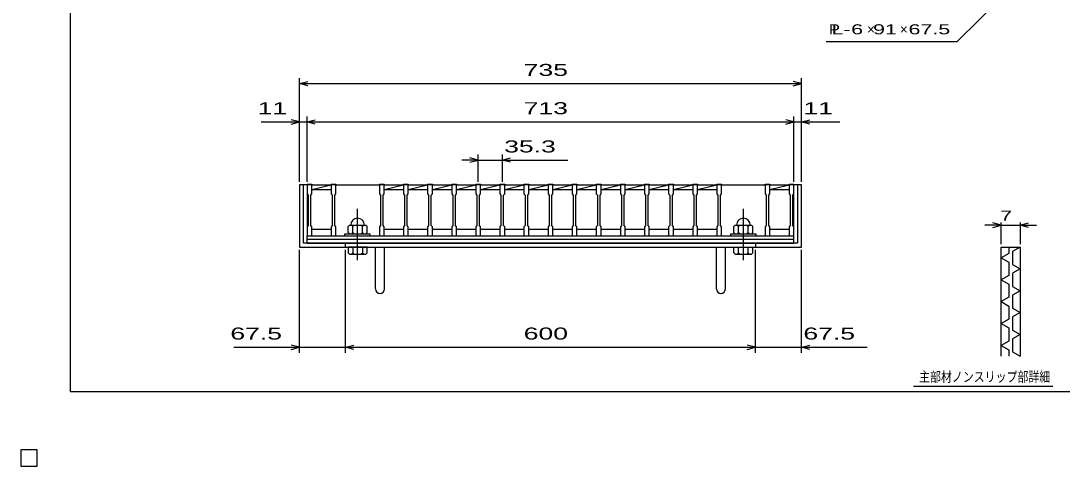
# Model space of a CAD drawing. Units: millimetres, scale not verified. Extents: x -1456 to 1385, y -1026 to 843.
# Drawn here: x -1456 to 69, y -1026 to -374 of the extents above; entities that cross this region are included whole.
import ezdxf
from ezdxf.enums import TextEntityAlignment as Align

# ---------------------------------------------------------------- set-up
doc = ezdxf.new("R2010")
doc.units = ezdxf.units.MM
doc.header["$LTSCALE"] = 8
doc.linetypes.add('CHAIN', pattern=[18.5, 12, -1.5, 3.5, -1.5])
for name, color, linetype, lineweight in [('0_2', 150, 'Continuous', 25), ('16', 3, 'Continuous', 25), ('19', 6, 'Continuous', 25), ('22', 4, 'Continuous', 25), ('32', 4, 'Continuous', 25)]:
    doc.layers.add(name, color=color, linetype=linetype, lineweight=lineweight)
doc.styles.add('ベクトル', font='')
doc.styles.get('ベクトル').set_extended_font_data('ベクトル')

msp = doc.modelspace()

# ---------------------------------------------------------------- linework, layer by layer
at = {"layer": '0_2'}
for p, q in [((-1383.2, -917.2), (-1383.2, 842.8)), ((1384.8, -917.2), (-1383.2, -917.2))]:
    msp.add_line(p, q, dxfattribs=at)
at = {"layer": '16'}
for p, q in [((-1037, -614), (-1037, -613.3)), ((-1037, -613.3), (-1030, -613.3)), ((-1037, -614), (-1037, -627.5)), ((-1030, -614), (-1037, -614)), ((-1037, -614), (-1037, -679)), ((-1030, -613.3), (-1030, -614)), ((-1030, -627.5), (-1030, -614)), ((-1030, -614), (-1001.7, -614)), ((-1030, -621), (-1001.7, -614)), ((-1030, -621), (-1001.7, -621)), ((-1001.7, -614), (-1001.7, -613.3)), ((-1001.7, -613.3), (-994.7, -613.3)), ((-1001.7, -614), (-1001.7, -627.5)), ((-994.7, -614), (-1001.7, -614)), ((-994.7, -613.3), (-994.7, -614)), ((-994.7, -627.5), (-994.7, -614)), ((-994.7, -614), (-931.1, -614)), ((-931.1, -614), (-931.1, -613.3)), ((-931.1, -613.3), (-924.1, -613.3)), ((-931.1, -614), (-931.1, -627.5)), ((-924.1, -614), (-931.1, -614)), ((-924.1, -613.3), (-924.1, -614)), ((-924.1, -627.5), (-924.1, -614)), ((-924.1, -614), (-895.8, -614)), ((-924.1, -621), (-895.8, -614)), ((-924.1, -621), (-895.8, -621)), ((-895.8, -614), (-895.8, -613.3)), ((-895.8, -613.3), (-888.8, -613.3)), ((-895.8, -614), (-895.8, -627.5)), ((-888.8, -614), (-895.8, -614)), ((-888.8, -613.3), (-888.8, -614)), ((-888.8, -627.5), (-888.8, -614)), ((-888.8, -614), (-860.5, -614)), ((-888.8, -621), (-860.5, -614)), ((-888.8, -621), (-860.5, -621)), ((-860.5, -614), (-860.5, -613.3)), ((-860.5, -613.3), (-853.5, -613.3)), ((-860.5, -614), (-860.5, -627.5)), ((-853.5, -614), (-860.5, -614)), ((-853.5, -613.3), (-853.5, -614)), ((-853.5, -627.5), (-853.5, -614)), ((-853.5, -614), (-825.2, -614)), ((-853.5, -621), (-825.2, -614)), ((-853.5, -621), (-825.2, -621)), ((-825.2, -614), (-825.2, -613.3)), ((-825.2, -613.3), (-818.2, -613.3)), ((-825.2, -614), (-825.2, -627.5)), ((-818.2, -614), (-825.2, -614)), ((-818.2, -613.3), (-818.2, -614)), ((-818.2, -627.5), (-818.2, -614)), ((-818.2, -614), (-789.9, -614)), ((-818.2, -621), (-789.9, -614)), ((-818.2, -621), (-789.9, -621)), ((-789.9, -614), (-789.9, -613.3)), ((-789.9, -613.3), (-782.9, -613.3)), ((-789.9, -614), (-789.9, -627.5)), ((-782.9, -614), (-789.9, -614)), ((-782.9, -613.3), (-782.9, -614)), ((-782.9, -627.5), (-782.9, -614)), ((-782.9, -614), (-754.6, -614)), ((-782.9, -621), (-754.6, -614)), ((-782.9, -621), (-754.6, -621)), ((-754.6, -614), (-754.6, -613.3)), ((-754.6, -613.3), (-747.6, -613.3)), ((-754.6, -614), (-754.6, -627.5)), ((-747.6, -614), (-754.6, -614)), ((-747.6, -613.3), (-747.6, -614)), ((-747.6, -627.5), (-747.6, -614)), ((-747.6, -614), (-719.3, -614)), ((-747.6, -621), (-719.3, -614)), ((-747.6, -621), (-719.3, -621)), ((-719.3, -614), (-719.3, -613.3)), ((-719.3, -613.3), (-712.3, -613.3)), ((-719.3, -614), (-719.3, -627.5)), ((-712.3, -614), (-719.3, -614)), ((-712.3, -613.3), (-712.3, -614)), ((-712.3, -627.5), (-712.3, -614)), ((-712.3, -614), (-684, -614)), ((-712.3, -621), (-684, -614)), ((-712.3, -621), (-684, -621)), ((-684, -614), (-684, -613.3)), ((-684, -613.3), (-677, -613.3)), ((-684, -614), (-684, -627.5)), ((-677, -614), (-684, -614)), ((-677, -613.3), (-677, -614)), ((-677, -627.5), (-677, -614)), ((-677, -614), (-648.7, -614)), ((-677, -621), (-648.7, -614)), ((-677, -621), (-648.7, -621)), ((-648.7, -614), (-648.7, -613.3)), ((-648.7, -613.3), (-641.7, -613.3)), ((-648.7, -614), (-648.7, -627.5)), ((-641.7, -614), (-648.7, -614)), ((-641.7, -613.3), (-641.7, -614)), ((-641.7, -627.5), (-641.7, -614)), ((-641.7, -614), (-613.4, -614)), ((-641.7, -621), (-613.4, -614)), ((-641.7, -621), (-613.4, -621)), ((-613.4, -614), (-613.4, -613.3)), ((-613.4, -613.3), (-606.4, -613.3)), ((-613.4, -614), (-613.4, -627.5)), ((-606.4, -614), (-613.4, -614)), ((-606.4, -613.3), (-606.4, -614)), ((-606.4, -627.5), (-606.4, -614)), ((-606.4, -614), (-578.1, -614)), ((-606.4, -621), (-578.1, -614)), ((-606.4, -621), (-578.1, -621)), ((-578.1, -614), (-578.1, -613.3)), ((-578.1, -613.3), (-571.1, -613.3)), ((-578.1, -614), (-578.1, -627.5)), ((-571.1, -614), (-578.1, -614)), ((-571.1, -613.3), (-571.1, -614)), ((-571.1, -627.5), (-571.1, -614)), ((-571.1, -614), (-542.8, -614)), ((-571.1, -621), (-542.8, -614)), ((-571.1, -621), (-542.8, -621)), ((-542.8, -614), (-542.8, -613.3)), ((-542.8, -613.3), (-535.8, -613.3)), ((-542.8, -614), (-542.8, -627.5)), ((-535.8, -614), (-542.8, -614)), ((-535.8, -613.3), (-535.8, -614)), ((-535.8, -627.5), (-535.8, -614)), ((-535.8, -614), (-507.5, -614)), ((-535.8, -621), (-507.5, -614)), ((-535.8, -621), (-507.5, -621)), ((-507.5, -614), (-507.5, -613.3)), ((-507.5, -613.3), (-500.5, -613.3)), ((-507.5, -614), (-507.5, -627.5)), ((-500.5, -614), (-507.5, -614)), ((-500.5, -613.3), (-500.5, -614)), ((-500.5, -627.5), (-500.5, -614)), ((-500.5, -614), (-472.2, -614)), ((-500.5, -621), (-472.2, -614)), ((-500.5, -621), (-472.2, -621)), ((-472.2, -614), (-472.2, -613.3)), ((-472.2, -613.3), (-465.2, -613.3)), ((-472.2, -614), (-472.2, -627.5)), ((-465.2, -614), (-472.2, -614)), ((-465.2, -613.3), (-465.2, -614)), ((-465.2, -627.5), (-465.2, -614)), ((-465.2, -614), (-436.9, -614)), ((-465.2, -621), (-436.9, -614)), ((-465.2, -621), (-436.9, -621)), ((-436.9, -614), (-436.9, -613.3)), ((-436.9, -613.3), (-429.9, -613.3)), ((-436.9, -614), (-436.9, -627.5)), ((-429.9, -614), (-436.9, -614)), ((-429.9, -613.3), (-429.9, -614)), ((-429.9, -627.5), (-429.9, -614)), ((-429.9, -614), (-366.3, -614)), ((-366.3, -614), (-366.3, -613.3)), ((-366.3, -613.3), (-359.3, -613.3)), ((-366.3, -614), (-366.3, -627.5)), ((-359.3, -614), (-366.3, -614)), ((-359.3, -613.3), (-359.3, -614)), ((-359.3, -627.5), (-359.3, -614)), ((-359.3, -614), (-331, -614)), ((-359.3, -621), (-331, -614)), ((-359.3, -621), (-331, -621)), ((-331, -614), (-331, -613.3)), ((-331, -613.3), (-324, -613.3)), ((-331, -614), (-331, -627.5)), ((-324, -614), (-331, -614)), ((-324, -613.3), (-324, -614)), ((-324, -627.5), (-324, -614)), ((-324, -679), (-324, -614)), ((-1037, -627.5), (-1035.5, -629.5)), ((-1035.5, -629.5), (-1035.5, -673.5)), ((-1031.5, -629.5), (-1030, -627.5)), ((-1031.5, -673.5), (-1031.5, -629.5)), ((-1001.7, -627.5), (-1000.2, -629.5)), ((-1000.2, -629.5), (-1000.2, -673.5)), ((-996.2, -629.5), (-994.7, -627.5)), ((-996.2, -673.5), (-996.2, -629.5)), ((-931.1, -627.5), (-929.6, -629.5)), ((-929.6, -629.5), (-929.6, -673.5)), ((-925.6, -629.5), (-924.1, -627.5)), ((-925.6, -673.5), (-925.6, -629.5)), ((-895.8, -627.5), (-894.3, -629.5)), ((-894.3, -629.5), (-894.3, -673.5)), ((-890.3, -629.5), (-888.8, -627.5)), ((-890.3, -673.5), (-890.3, -629.5)), ((-860.5, -627.5), (-859, -629.5)), ((-859, -629.5), (-859, -673.5)), ((-855, -629.5), (-853.5, -627.5)), ((-855, -673.5), (-855, -629.5)), ((-825.2, -627.5), (-823.7, -629.5)), ((-823.7, -629.5), (-823.7, -673.5)), ((-819.7, -629.5), (-818.2, -627.5)), ((-819.7, -673.5), (-819.7, -629.5)), ((-789.9, -627.5), (-788.4, -629.5)), ((-788.4, -629.5), (-788.4, -673.5)), ((-784.4, -629.5), (-782.9, -627.5)), ((-784.4, -673.5), (-784.4, -629.5)), ((-754.6, -627.5), (-753.1, -629.5)), ((-753.1, -629.5), (-753.1, -673.5)), ((-749.1, -629.5), (-747.6, -627.5)), ((-749.1, -673.5), (-749.1, -629.5)), ((-719.3, -627.5), (-717.8, -629.5)), ((-717.8, -629.5), (-717.8, -673.5)), ((-713.8, -629.5), (-712.3, -627.5)), ((-713.8, -673.5), (-713.8, -629.5)), ((-684, -627.5), (-682.5, -629.5)), ((-682.5, -629.5), (-682.5, -673.5)), ((-678.5, -629.5), (-677, -627.5)), ((-678.5, -673.5), (-678.5, -629.5)), ((-648.7, -627.5), (-647.2, -629.5)), ((-647.2, -629.5), (-647.2, -673.5)), ((-643.2, -629.5), (-641.7, -627.5)), ((-643.2, -673.5), (-643.2, -629.5)), ((-613.4, -627.5), (-611.9, -629.5)), ((-611.9, -629.5), (-611.9, -673.5)), ((-607.9, -629.5), (-606.4, -627.5)), ((-607.9, -673.5), (-607.9, -629.5)), ((-578.1, -627.5), (-576.6, -629.5)), ((-576.6, -629.5), (-576.6, -673.5)), ((-572.6, -629.5), (-571.1, -627.5)), ((-572.6, -673.5), (-572.6, -629.5)), ((-542.8, -627.5), (-541.3, -629.5)), ((-541.3, -629.5), (-541.3, -673.5)), ((-537.3, -629.5), (-535.8, -627.5)), ((-537.3, -673.5), (-537.3, -629.5)), ((-507.5, -627.5), (-506, -629.5)), ((-506, -629.5), (-506, -673.5)), ((-502, -629.5), (-500.5, -627.5)), ((-502, -673.5), (-502, -629.5)), ((-472.2, -627.5), (-470.7, -629.5)), ((-470.7, -629.5), (-470.7, -673.5)), ((-466.7, -629.5), (-465.2, -627.5)), ((-466.7, -673.5), (-466.7, -629.5)), ((-436.9, -627.5), (-435.4, -629.5)), ((-435.4, -629.5), (-435.4, -673.5)), ((-431.4, -629.5), (-429.9, -627.5)), ((-431.4, -673.5), (-431.4, -629.5)), ((-366.3, -627.5), (-364.8, -629.5)), ((-364.8, -629.5), (-364.8, -673.5)), ((-360.8, -629.5), (-359.3, -627.5)), ((-360.8, -673.5), (-360.8, -629.5)), ((-331, -627.5), (-329.5, -629.5)), ((-329.5, -629.5), (-329.5, -673.5)), ((-325.5, -629.5), (-324, -627.5)), ((-325.5, -673.5), (-325.5, -629.5)), ((-1035.5, -673.5), (-1037, -675.5)), ((-1037, -675.5), (-1037, -689)), ((-1030, -675.5), (-1031.5, -673.5)), ((-1030, -689), (-1030, -675.5)), ((-1030, -679), (-1001.7, -679)), ((-1000.2, -673.5), (-1001.7, -675.5)), ((-1001.7, -675.5), (-1001.7, -689)), ((-994.7, -675.5), (-996.2, -673.5)), ((-994.7, -689), (-994.7, -675.5)), ((-981.4, -689), (-981.4, -686)), ((-981.4, -686), (-944.4, -686)), ((-974.9, -673), (-976.9, -675)), ((-976.9, -684), (-976.9, -675)), ((-976.9, -684), (-974.9, -686)), ((-974.9, -673), (-950.9, -673)), ((-971.9, -673), (-969.9, -675)), ((-971.9, -686), (-969.9, -684)), ((-969.9, -675), (-967.9, -673)), ((-969.9, -684), (-969.9, -675)), ((-967.9, -686), (-969.9, -684)), ((-957.9, -673), (-955.9, -675)), ((-957.9, -686), (-955.9, -684)), ((-955.9, -675), (-953.9, -673)), ((-955.9, -684), (-955.9, -675)), ((-953.9, -686), (-955.9, -684)), ((-950.9, -673), (-948.9, -675)), ((-950.9, -686), (-948.9, -684)), ((-948.9, -684), (-948.9, -675)), ((-944.4, -689), (-944.4, -686)), ((-929.6, -673.5), (-931.1, -675.5)), ((-931.1, -675.5), (-931.1, -689)), ((-924.1, -675.5), (-925.6, -673.5)), ((-924.1, -689), (-924.1, -675.5)), ((-924.1, -679), (-895.8, -679)), ((-894.3, -673.5), (-895.8, -675.5)), ((-895.8, -675.5), (-895.8, -689)), ((-888.8, -675.5), (-890.3, -673.5)), ((-888.8, -689), (-888.8, -675.5)), ((-888.8, -679), (-860.5, -679)), ((-859, -673.5), (-860.5, -675.5)), ((-860.5, -675.5), (-860.5, -689)), ((-853.5, -675.5), (-855, -673.5)), ((-853.5, -689), (-853.5, -675.5)), ((-853.5, -679), (-825.2, -679)), ((-823.7, -673.5), (-825.2, -675.5)), ((-825.2, -675.5), (-825.2, -689)), ((-818.2, -675.5), (-819.7, -673.5)), ((-818.2, -689), (-818.2, -675.5)), ((-818.2, -679), (-789.9, -679)), ((-788.4, -673.5), (-789.9, -675.5)), ((-789.9, -675.5), (-789.9, -689)), ((-782.9, -675.5), (-784.4, -673.5)), ((-782.9, -689), (-782.9, -675.5)), ((-782.9, -679), (-754.6, -679)), ((-753.1, -673.5), (-754.6, -675.5)), ((-754.6, -675.5), (-754.6, -689)), ((-747.6, -675.5), (-749.1, -673.5)), ((-747.6, -689), (-747.6, -675.5)), ((-747.6, -679), (-719.3, -679)), ((-717.8, -673.5), (-719.3, -675.5)), ((-719.3, -675.5), (-719.3, -689)), ((-712.3, -675.5), (-713.8, -673.5)), ((-712.3, -689), (-712.3, -675.5)), ((-712.3, -679), (-684, -679)), ((-682.5, -673.5), (-684, -675.5)), ((-684, -675.5), (-684, -689)), ((-677, -675.5), (-678.5, -673.5)), ((-677, -689), (-677, -675.5)), ((-677, -679), (-648.7, -679)), ((-647.2, -673.5), (-648.7, -675.5)), ((-648.7, -675.5), (-648.7, -689)), ((-641.7, -675.5), (-643.2, -673.5)), ((-641.7, -689), (-641.7, -675.5)), ((-641.7, -679), (-613.4, -679)), ((-611.9, -673.5), (-613.4, -675.5)), ((-613.4, -675.5), (-613.4, -689)), ((-606.4, -675.5), (-607.9, -673.5)), ((-606.4, -689), (-606.4, -675.5)), ((-606.4, -679), (-578.1, -679)), ((-576.6, -673.5), (-578.1, -675.5)), ((-578.1, -675.5), (-578.1, -689)), ((-571.1, -675.5), (-572.6, -673.5)), ((-571.1, -689), (-571.1, -675.5)), ((-571.1, -679), (-542.8, -679)), ((-541.3, -673.5), (-542.8, -675.5)), ((-542.8, -675.5), (-542.8, -689)), ((-535.8, -675.5), (-537.3, -673.5)), ((-535.8, -689), (-535.8, -675.5)), ((-535.8, -679), (-507.5, -679)), ((-506, -673.5), (-507.5, -675.5)), ((-507.5, -675.5), (-507.5, -689)), ((-500.5, -675.5), (-502, -673.5)), ((-500.5, -689), (-500.5, -675.5)), ((-500.5, -679), (-472.2, -679)), ((-470.7, -673.5), (-472.2, -675.5)), ((-472.2, -675.5), (-472.2, -689)), ((-465.2, -675.5), (-466.7, -673.5)), ((-465.2, -689), (-465.2, -675.5)), ((-465.2, -679), (-436.9, -679)), ((-435.4, -673.5), (-436.9, -675.5)), ((-436.9, -675.5), (-436.9, -689)), ((-429.9, -675.5), (-431.4, -673.5)), ((-429.9, -689), (-429.9, -675.5)), ((-416.6, -689), (-416.6, -686)), ((-416.6, -686), (-379.6, -686)), ((-410.1, -673), (-412.1, -675)), ((-412.1, -684), (-412.1, -675)), ((-412.1, -684), (-410.1, -686)), ((-410.1, -673), (-386.1, -673)), ((-407.1, -673), (-405.1, -675)), ((-407.1, -686), (-405.1, -684)), ((-405.1, -675), (-403.1, -673)), ((-405.1, -684), (-405.1, -675)), ((-403.1, -686), (-405.1, -684)), ((-393.1, -673), (-391.1, -675)), ((-393.1, -686), (-391.1, -684)), ((-391.1, -675), (-389.1, -673)), ((-391.1, -684), (-391.1, -675)), ((-389.1, -686), (-391.1, -684)), ((-386.1, -673), (-384.1, -675)), ((-386.1, -686), (-384.1, -684)), ((-384.1, -684), (-384.1, -675)), ((-379.6, -689), (-379.6, -686)), ((-364.8, -673.5), (-366.3, -675.5)), ((-366.3, -675.5), (-366.3, -689)), ((-359.3, -675.5), (-360.8, -673.5)), ((-359.3, -689), (-359.3, -675.5)), ((-359.3, -679), (-331, -679)), ((-329.5, -673.5), (-331, -675.5)), ((-331, -675.5), (-331, -689)), ((-324, -675.5), (-325.5, -673.5)), ((-324, -689), (-324, -675.5)), ((-1037, -689), (-1030, -689)), ((-1037, -689), (-324, -689)), ((-1037, -693.5), (-1037, -689)), ((-1037, -693.5), (-324, -693.5)), ((-1037, -699.5), (-1037, -693.5)), ((-1037, -699.5), (-324, -699.5)), ((-1001.7, -689), (-994.7, -689)), ((-994.7, -689), (-931.1, -689)), ((-981.4, -689), (-944.4, -689)), ((-931.1, -689), (-924.1, -689)), ((-895.8, -689), (-888.8, -689)), ((-860.5, -689), (-853.5, -689)), ((-825.2, -689), (-818.2, -689)), ((-789.9, -689), (-782.9, -689)), ((-754.6, -689), (-747.6, -689)), ((-719.3, -689), (-712.3, -689)), ((-684, -689), (-677, -689)), ((-648.7, -689), (-641.7, -689)), ((-613.4, -689), (-606.4, -689)), ((-578.1, -689), (-571.1, -689)), ((-542.8, -689), (-535.8, -689)), ((-507.5, -689), (-500.5, -689)), ((-472.2, -689), (-465.2, -689)), ((-436.9, -689), (-429.9, -689)), ((-429.9, -689), (-366.3, -689)), ((-416.6, -689), (-379.6, -689)), ((-366.3, -689), (-359.3, -689)), ((-331, -689), (-324, -689)), ((-324, -693.5), (-324, -689)), ((-324, -699.5), (-324, -693.5)), ((-1432, -1002), (-1456, -1002)), ((-1456, -1002), (-1456, -1026)), ((-1432, -1002), (-1456, -1002)), ((-1456, -1002), (-1456, -1026)), ((-1432, -1002), (-1456, -1002)), ((-1456, -1002), (-1456, -1026)), ((-1432, -1002), (-1456, -1002)), ((-1456, -1002), (-1456, -1026)), ((-1432, -1002), (-1456, -1002)), ((-1456, -1002), (-1456, -1026)), ((-1432, -1026), (-1432, -1002)), ((-1432, -1026), (-1432, -1002)), ((-1432, -1026), (-1432, -1002)), ((-1432, -1026), (-1432, -1002)), ((-1432, -1026), (-1432, -1002)), ((-1456, -1026), (-1432, -1026)), ((-1456, -1026), (-1432, -1026)), ((-1456, -1026), (-1432, -1026)), ((-1456, -1026), (-1432, -1026)), ((-1456, -1026), (-1432, -1026))]:
    msp.add_line(p, q, dxfattribs=at)
at = {"layer": '16', "linetype": 'CHAIN'}
for p, q in [((-962.9, -724.4), (-962.9, -649.4)), ((-398.1, -724.4), (-398.1, -649.4))]:
    msp.add_line(p, q, dxfattribs=at)
at = {"layer": '16'}
for centre in [(-962.9, -673), (-398.1, -673)]:
    msp.add_arc(centre, 10, 0, 180, dxfattribs=at)
at = {"layer": '19'}
for p, q in [((-1037, -614), (-1048, -614)), ((-1048, -614), (-1048, -705.5)), ((-1042, -699.5), (-1042, -614)), ((-313, -614), (-324, -614)), ((-319, -614), (-319, -699.5)), ((-313, -705.5), (-313, -614)), ((-319, -699.5), (-1042, -699.5)), ((-980.5, -705.5), (-980.5, -699.5)), ((-380.5, -699.5), (-380.5, -705.5)), ((-1048, -705.5), (-313, -705.5)), ((-976.9, -705.5), (-976.9, -713.5)), ((-948.9, -705.5), (-976.9, -705.5)), ((-976.9, -713.5), (-974.9, -715.5)), ((-974.9, -715.5), (-950.9, -715.5)), ((-969.9, -713.5), (-971.9, -715.5)), ((-969.9, -705.5), (-969.9, -713.5)), ((-967.9, -715.5), (-969.9, -713.5)), ((-955.9, -713.5), (-957.9, -715.5)), ((-955.9, -705.5), (-955.9, -713.5)), ((-953.9, -715.5), (-955.9, -713.5)), ((-950.9, -715.5), (-948.9, -713.5)), ((-948.9, -713.5), (-948.9, -705.5)), ((-936.5, -766.61), (-936.5, -705.5)), ((-923.5, -766.61), (-923.5, -705.5)), ((-437.5, -766.61), (-437.5, -705.5)), ((-424.5, -766.61), (-424.5, -705.5)), ((-412.1, -713.5), (-412.1, -705.5)), ((-412.1, -705.5), (-384.1, -705.5)), ((-410.1, -715.5), (-412.1, -713.5)), ((-410.1, -715.5), (-386.1, -715.5)), ((-407.1, -715.5), (-405.1, -713.5)), ((-405.1, -713.5), (-405.1, -705.5)), ((-403.1, -715.5), (-405.1, -713.5)), ((-393.1, -715.5), (-391.1, -713.5)), ((-391.1, -713.5), (-391.1, -705.5)), ((-389.1, -715.5), (-391.1, -713.5)), ((-384.1, -713.5), (-386.1, -715.5)), ((-384.1, -713.5), (-384.1, -705.5))]:
    msp.add_line(p, q, dxfattribs=at)
for centre in [(-930, -766.61), (-431, -766.61)]:
    msp.add_arc(centre, 6.5, 180, 0, dxfattribs=at)
at = {"layer": '22'}
for p, q in [((-85, -404.5), (67, -252.5)), ((-277, -404.5), (-85, -404.5)), ((-1048, -610), (-1048, -458)), ((-1048, -466), (-1036, -462.8)), ((-1036, -469.2), (-1048, -466)), ((-1048, -466), (-313, -466)), ((-313, -466), (-325, -462.8)), ((-325, -469.2), (-313, -466)), ((-313, -610), (-313, -458)), ((-1048, -610), (-1048, -514)), ((-1037, -610), (-1037, -514)), ((-324, -610), (-324, -514)), ((-313, -610), (-313, -514)), ((-1104, -522), (-1048, -522)), ((-1048, -522), (-1060, -518.8)), ((-1060, -525.2), (-1048, -522)), ((-1048, -522), (-1037, -522)), ((-1037, -522), (-1025, -518.8)), ((-1025, -525.2), (-1037, -522)), ((-1037, -522), (-324, -522)), ((-324, -522), (-336, -518.8)), ((-336, -525.2), (-324, -522)), ((-324, -522), (-313, -522)), ((-313, -522), (-301, -518.8)), ((-301, -525.2), (-313, -522)), ((-313, -522), (-257, -522)), ((-786.4, -578), (-810.4, -578)), ((-786.4, -578), (-798.4, -574.8)), ((-798.4, -581.2), (-786.4, -578)), ((-786.4, -610), (-786.4, -570)), ((-786.4, -578), (-751.1, -578)), ((-751.1, -570), (-751.1, -610)), ((-751.1, -578), (-739.1, -574.8)), ((-739.1, -581.2), (-751.1, -578)), ((-751.1, -578), (-655.1, -578)), ((-1048, -859.9), (-1048, -709.5)), ((-980.5, -859.9), (-980.5, -709.5)), ((-380.5, -859.9), (-380.5, -709.5)), ((-313, -859.9), (-313, -709.5)), ((-1144, -851.9), (-1048, -851.9)), ((-1048, -851.9), (-1060, -848.7)), ((-1060, -855.1), (-1048, -851.9)), ((-1048, -851.9), (-980.5, -851.9)), ((-980.5, -851.9), (-968.5, -848.7)), ((-968.5, -855.1), (-980.5, -851.9)), ((-980.5, -851.9), (-380.5, -851.9)), ((-380.5, -851.9), (-392.5, -848.7)), ((-392.5, -855.1), (-380.5, -851.9)), ((-380.5, -851.9), (-313, -851.9)), ((-313, -851.9), (-301, -848.7)), ((-301, -855.1), (-313, -851.9)), ((-313, -851.9), (-217, -851.9))]:
    msp.add_line(p, q, dxfattribs=at)
at = {"layer": '22', "color": 2}
for p, q in [((-1432, -1002), (-1456, -1002)), ((-1456, -1002), (-1456, -1026)), ((-1432, -1002), (-1456, -1002)), ((-1456, -1002), (-1456, -1026)), ((-1432, -1002), (-1456, -1002)), ((-1456, -1002), (-1456, -1026)), ((-1432, -1026), (-1432, -1002)), ((-1432, -1026), (-1432, -1002)), ((-1432, -1026), (-1432, -1002)), ((-1456, -1026), (-1432, -1026)), ((-1456, -1026), (-1432, -1026)), ((-1456, -1026), (-1432, -1026))]:
    msp.add_line(p, q, dxfattribs=at)
at = {"layer": '32'}
for p, q in [((-20.8, -673.2), (-32.8, -670)), ((-20.8, -701.2), (-20.8, -669.2)), ((7.2, -669.2), (7.2, -701.2)), ((7.2, -673.2), (19.2, -670)), ((-20.8, -673.2), (-44.8, -673.2)), ((-32.8, -676.4), (-20.8, -673.2)), ((-20.8, -673.2), (7.2, -673.2)), ((19.2, -676.4), (7.2, -673.2)), ((7.2, -673.2), (31.2, -673.2)), ((-20.8, -705.2), (7.2, -705.2)), ((-20.8, -865.2), (-20.8, -705.2)), ((-9.6, -714.8), (-20.8, -721.2)), ((-9.6, -705.2), (-9.6, -714.8)), ((7.2, -705.2), (-4, -711.6)), ((-4, -711.6), (-4, -730.8)), ((7.2, -705.2), (7.2, -865.2)), ((-20.8, -721.2), (-9.6, -727.6)), ((-9.6, -727.6), (-9.6, -746.8)), ((-4, -730.8), (7.2, -737.2)), ((-9.6, -746.8), (-20.8, -753.2)), ((7.2, -737.2), (-4, -743.6)), ((-4, -743.6), (-4, -762.8)), ((-20.8, -753.2), (-9.6, -759.6)), ((-9.6, -759.6), (-9.6, -778.8)), ((-4, -762.8), (7.2, -769.2)), ((7.2, -769.2), (-4, -775.6)), ((-4, -775.6), (-4, -794.8)), ((-9.6, -778.8), (-20.8, -785.2)), ((-20.8, -785.2), (-9.6, -791.6)), ((-9.6, -791.6), (-9.6, -810.8)), ((-4, -794.8), (7.2, -801.2)), ((7.2, -801.2), (-4, -807.6)), ((-4, -807.6), (-4, -826.8)), ((-9.6, -810.8), (-20.8, -817.2)), ((-20.8, -817.2), (-9.6, -823.6)), ((-9.6, -823.6), (-9.6, -842.8)), ((-4, -826.8), (7.2, -833.2)), ((7.2, -833.2), (-4, -839.6)), ((-9.6, -842.8), (-20.8, -849.2)), ((-20.8, -849.2), (-9.6, -855.6)), ((-4, -839.6), (-4, -858.8)), ((-9.6, -855.6), (-9.6, -865.2)), ((-4, -858.8), (7.2, -865.2)), ((55.2, -909.2), (-148.8, -909.2))]:
    msp.add_line(p, q, dxfattribs=at)

# ---------------------------------------------------------------- texts
at = {"layer": '22', "color": 2, "style": 'ベクトル'}
for s, height, width, p in [('P', 14.66, 1.25, (-273, -386.5)), ('L-', 14.66, 1.6, (-269, -386.5)), (' 6 ', 14.66, 1.6, (-249, -386.5)), (' 91 ', 14.66, 1.6, (-217, -386.5)), (' 67.5 ', 14.66, 1.6, (-165, -386.5)), (' 735 ', 17.6, 1.65, (-730.5, -446)), (' 11 ', 17.6, 1.65, (-1120, -502)), (' 713 ', 17.6, 1.65, (-730.5, -502)), (' 11 ', 17.6, 1.65, (-321, -502)), (' 35.3 ', 17.6, 1.65, (-759.1, -558)), (' 67.5 ', 17.6, 1.65, (-1160, -831.9)), (' 600 ', 17.6, 1.65, (-730.5, -831.9)), (' 67.5 ', 17.6, 1.65, (-321, -831.9))]:
    msp.add_text(s, height=height, dxfattribs=dict(at, width=width)).set_placement(p, align=Align.MIDDLE_LEFT)
for p in [(-217, -386.5), (-169, -386.5)]:
    msp.add_text('×', height=14.66, dxfattribs=at).set_placement(p, align=Align.MIDDLE_LEFT)
at = {"layer": '32', "color": 2, "style": 'ベクトル'}
for s, width, p in [(' 7 ', 1.6, (-30.8, -659.2)), ('主部材ノンスリップ部詳細', 0.8, (-140.8, -895.2))]:
    msp.add_text(s, height=14.66, dxfattribs=dict(at, width=width)).set_placement(p, align=Align.MIDDLE_LEFT)

doc.saveas('drawing.dxf')
